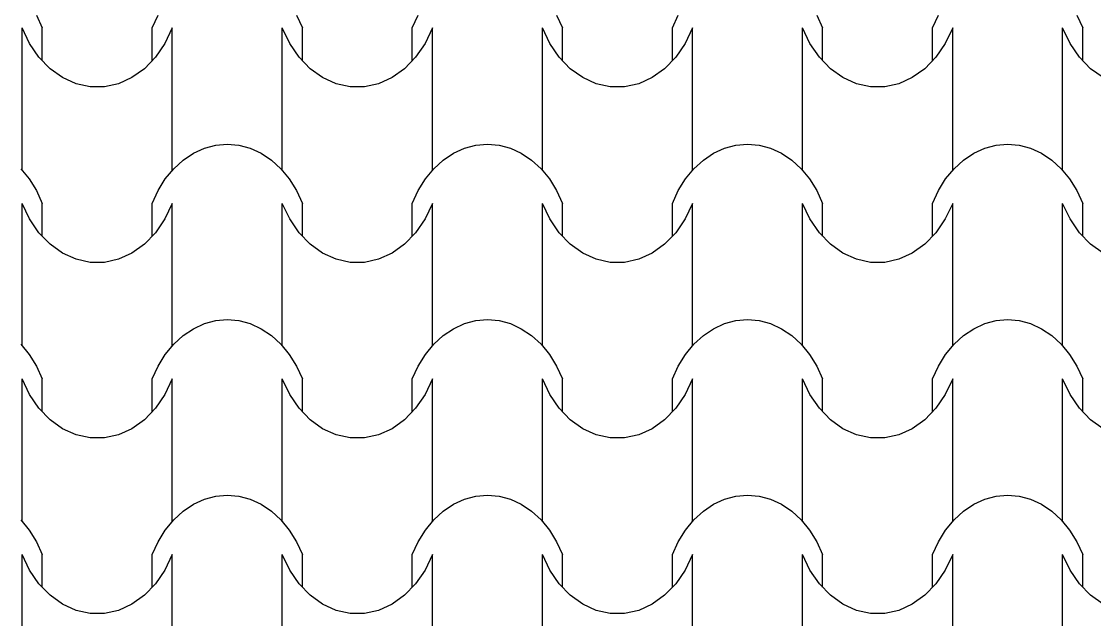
# Model space of a CAD drawing. Header units: millimetres. Extents: x 42452 to 2852333, y -419346 to 834876.
# Drawn here: x 2632202 to 2634989, y 670636 to 672191 of the extents above; entities that cross this region are included whole.
import ezdxf

# ---------------------------------------------------------------- set-up
doc = ezdxf.new("R2010")
doc.units = ezdxf.units.MM
doc.layers.add('memar', color=7, linetype='Continuous', lineweight=25)

msp = doc.modelspace()

# ---------------------------------------------------------------- linework, layer by layer
at = {"layer": 'memar', "color": 7, "linetype": 'Continuous', "lineweight": 25}
for p, q in [((2632241.23126, 672207.93715), (2632256.52068, 672174.69312)), ((2632542.04572, 672174.69312), (2632557.33514, 672207.93715)), ((2632916.79076, 672207.93715), (2632932.08017, 672174.69312)), ((2633217.60521, 672174.69312), (2633232.89463, 672207.93715)), ((2633592.35025, 672207.93715), (2633607.63967, 672174.69312)), ((2633893.16471, 672174.69312), (2633908.45412, 672207.93715)), ((2634267.90974, 672207.93715), (2634283.19916, 672174.69312)), ((2634568.7242, 672174.69312), (2634584.01362, 672207.93715)), ((2634943.46924, 672207.93715), (2634958.75866, 672174.69312)), ((2632204.26597, 671989.61943), (2632204.26597, 672174.69312)), ((2632223.58514, 672134.18392), (2632204.26597, 672174.69312)), ((2632256.52068, 672089.60912), (2632256.52068, 672174.69312)), ((2632542.04572, 672089.60912), (2632542.04572, 672174.69312)), ((2632594.30043, 672174.69312), (2632574.98126, 672134.18392)), ((2632594.30043, 671989.61943), (2632594.30043, 672174.69312)), ((2632879.82547, 671989.61943), (2632879.82547, 672174.69312)), ((2632899.14463, 672134.18392), (2632879.82547, 672174.69312)), ((2632932.08017, 672089.60912), (2632932.08017, 672174.69312)), ((2633217.60521, 672089.60912), (2633217.60521, 672174.69312)), ((2633269.85992, 672174.69312), (2633250.54076, 672134.18392)), ((2633269.85992, 671989.61943), (2633269.85992, 672174.69312)), ((2633555.38496, 671989.61943), (2633555.38496, 672174.69312)), ((2633574.70412, 672134.18392), (2633555.38496, 672174.69312)), ((2633607.63967, 672089.60912), (2633607.63967, 672174.69312)), ((2633893.16471, 672089.60912), (2633893.16471, 672174.69312)), ((2633945.41941, 672174.69312), (2633926.10025, 672134.18392)), ((2633945.41941, 671989.61943), (2633945.41941, 672174.69312)), ((2634230.94445, 671989.61943), (2634230.94445, 672174.69312)), ((2634250.26362, 672134.18392), (2634230.94445, 672174.69312)), ((2634283.19916, 672089.60912), (2634283.19916, 672174.69312)), ((2634568.7242, 672089.60912), (2634568.7242, 672174.69312)), ((2634620.97891, 672174.69312), (2634601.65974, 672134.18392)), ((2634620.97891, 671989.61943), (2634620.97891, 672174.69312)), ((2634906.50395, 671989.61943), (2634906.50395, 672174.69312)), ((2634925.82311, 672134.18392), (2634906.50395, 672174.69312)), ((2634958.75866, 672089.60912), (2634958.75866, 672174.69312)), ((2632248.00287, 672098.45398), (2632223.58514, 672134.18392)), ((2632574.98126, 672134.18392), (2632550.56353, 672098.45398)), ((2632923.56236, 672098.45398), (2632899.14463, 672134.18392)), ((2633250.54076, 672134.18392), (2633226.12302, 672098.45398)), ((2633599.12186, 672098.45398), (2633574.70412, 672134.18392)), ((2633926.10025, 672134.18392), (2633901.68252, 672098.45398)), ((2634274.68135, 672098.45398), (2634250.26362, 672134.18392)), ((2634601.65974, 672134.18392), (2634577.24201, 672098.45398)), ((2634950.24085, 672098.45398), (2634925.82311, 672134.18392)), ((2632276.8106, 672068.54016), (2632248.00287, 672098.45398)), ((2632550.56353, 672098.45398), (2632521.7558, 672068.54016)), ((2632952.37009, 672068.54016), (2632923.56236, 672098.45398)), ((2633226.12302, 672098.45398), (2633197.31529, 672068.54016)), ((2633627.92959, 672068.54016), (2633599.12186, 672098.45398)), ((2633901.68252, 672098.45398), (2633872.87479, 672068.54016)), ((2634303.48908, 672068.54016), (2634274.68135, 672098.45398)), ((2634577.24201, 672098.45398), (2634548.43428, 672068.54016)), ((2634979.04857, 672068.54016), (2634950.24085, 672098.45398)), ((2632309.17235, 672045.31051), (2632276.8106, 672068.54016)), ((2632344.14903, 672029.43914), (2632309.17235, 672045.31051)), ((2632489.39405, 672045.31051), (2632454.41737, 672029.43914)), ((2632521.7558, 672068.54016), (2632489.39405, 672045.31051)), ((2632984.73185, 672045.31051), (2632952.37009, 672068.54016)), ((2633019.70852, 672029.43914), (2632984.73185, 672045.31051)), ((2633164.95354, 672045.31051), (2633129.97687, 672029.43914)), ((2633197.31529, 672068.54016), (2633164.95354, 672045.31051)), ((2633660.29134, 672045.31051), (2633627.92959, 672068.54016)), ((2633695.26801, 672029.43914), (2633660.29134, 672045.31051)), ((2633840.51303, 672045.31051), (2633805.53636, 672029.43914)), ((2633872.87479, 672068.54016), (2633840.51303, 672045.31051)), ((2634335.85083, 672045.31051), (2634303.48908, 672068.54016)), ((2634370.82751, 672029.43914), (2634335.85083, 672045.31051)), ((2634516.07253, 672045.31051), (2634481.09585, 672029.43914)), ((2634548.43428, 672068.54016), (2634516.07253, 672045.31051)), ((2635011.41033, 672045.31051), (2634979.04857, 672068.54016)), ((2632380.72563, 672021.38662), (2632344.14903, 672029.43914)), ((2632399.2832, 672021.38662), (2632380.72563, 672021.38662)), ((2632417.84076, 672021.38662), (2632399.2832, 672021.38662)), ((2632454.41737, 672029.43914), (2632417.84076, 672021.38662)), ((2633056.28513, 672021.38662), (2633019.70852, 672029.43914)), ((2633074.84269, 672021.38662), (2633056.28513, 672021.38662)), ((2633093.40026, 672021.38662), (2633074.84269, 672021.38662)), ((2633129.97687, 672029.43914), (2633093.40026, 672021.38662)), ((2633731.84462, 672021.38662), (2633695.26801, 672029.43914)), ((2633750.40219, 672021.38662), (2633731.84462, 672021.38662)), ((2633768.95975, 672021.38662), (2633750.40219, 672021.38662)), ((2633805.53636, 672029.43914), (2633768.95975, 672021.38662)), ((2634407.40412, 672021.38662), (2634370.82751, 672029.43914)), ((2634425.96168, 672021.38662), (2634407.40412, 672021.38662)), ((2634444.51925, 672021.38662), (2634425.96168, 672021.38662)), ((2634481.09585, 672029.43914), (2634444.51925, 672021.38662)), ((2632204.26597, 671804.54575), (2632204.26597, 671989.61943)), ((2632594.30043, 671804.54575), (2632594.30043, 671989.61943)), ((2632879.82547, 671804.54575), (2632879.82547, 671989.61943)), ((2633269.85992, 671804.54575), (2633269.85992, 671989.61943)), ((2633555.38496, 671804.54575), (2633555.38496, 671989.61943)), ((2633945.41941, 671804.54575), (2633945.41941, 671989.61943)), ((2634230.94445, 671804.54575), (2634230.94445, 671989.61943)), ((2634620.97891, 671804.54575), (2634620.97891, 671989.61943)), ((2634906.50395, 671804.54575), (2634906.50395, 671989.61943)), ((2632622.38272, 671830.96161), (2632649.07174, 671848.94081)), ((2632649.07174, 671848.94081), (2632677.44781, 671862.03513)), ((2632677.44781, 671862.03513), (2632706.96686, 671869.9935)), ((2632706.96686, 671869.9935), (2632737.06295, 671872.66336)), ((2632737.06295, 671872.66336), (2632767.15903, 671869.9935)), ((2632767.15903, 671869.9935), (2632796.67809, 671862.03513)), ((2632796.67809, 671862.03513), (2632825.05415, 671848.94081)), ((2632825.05415, 671848.94081), (2632851.74318, 671830.96161)), ((2633297.94221, 671830.96161), (2633324.63123, 671848.94081)), ((2633324.63123, 671848.94081), (2633353.0073, 671862.03513)), ((2633353.0073, 671862.03513), (2633382.52636, 671869.9935)), ((2633382.52636, 671869.9935), (2633412.62244, 671872.66336)), ((2633412.62244, 671872.66336), (2633442.71852, 671869.9935)), ((2633442.71852, 671869.9935), (2633472.23758, 671862.03513)), ((2633472.23758, 671862.03513), (2633500.61364, 671848.94081)), ((2633500.61364, 671848.94081), (2633527.30267, 671830.96161)), ((2633973.5017, 671830.96161), (2634000.19073, 671848.94081)), ((2634000.19073, 671848.94081), (2634028.56679, 671862.03513)), ((2634028.56679, 671862.03513), (2634058.08585, 671869.9935)), ((2634058.08585, 671869.9935), (2634088.18193, 671872.66336)), ((2634088.18193, 671872.66336), (2634118.27802, 671869.9935)), ((2634118.27802, 671869.9935), (2634147.79707, 671862.03513)), ((2634147.79707, 671862.03513), (2634176.17314, 671848.94081)), ((2634176.17314, 671848.94081), (2634202.86216, 671830.96161)), ((2634649.0612, 671830.96161), (2634675.75022, 671848.94081)), ((2634675.75022, 671848.94081), (2634704.12629, 671862.03513)), ((2634704.12629, 671862.03513), (2634733.64534, 671869.9935)), ((2634733.64534, 671869.9935), (2634763.74143, 671872.66336)), ((2634763.74143, 671872.66336), (2634793.83751, 671869.9935)), ((2634793.83751, 671869.9935), (2634823.35657, 671862.03513)), ((2634823.35657, 671862.03513), (2634851.73263, 671848.94081)), ((2634851.73263, 671848.94081), (2634878.42166, 671830.96161)), ((2632597.89243, 671808.44225), (2632622.38272, 671830.96161)), ((2632851.74318, 671830.96161), (2632876.23346, 671808.44225)), ((2633273.45193, 671808.44225), (2633297.94221, 671830.96161)), ((2633527.30267, 671830.96161), (2633551.79295, 671808.44225)), ((2633949.01142, 671808.44225), (2633973.5017, 671830.96161)), ((2634202.86216, 671830.96161), (2634227.35245, 671808.44225)), ((2634624.57092, 671808.44225), (2634649.0612, 671830.96161)), ((2634878.42166, 671830.96161), (2634902.91194, 671808.44225)), ((2632200.67396, 671808.44225), (2632222.49595, 671781.81447)), ((2632576.07044, 671781.81447), (2632597.89243, 671808.44225)), ((2632876.23346, 671808.44225), (2632898.05545, 671781.81447)), ((2633251.62994, 671781.81447), (2633273.45193, 671808.44225)), ((2633551.79295, 671808.44225), (2633573.61494, 671781.81447)), ((2633927.18943, 671781.81447), (2633949.01142, 671808.44225)), ((2634227.35245, 671808.44225), (2634249.17443, 671781.81447)), ((2634602.74893, 671781.81447), (2634624.57092, 671808.44225)), ((2634902.91194, 671808.44225), (2634924.73393, 671781.81447)), ((2632222.49595, 671781.81447), (2632241.23126, 671751.58881)), ((2632557.33514, 671751.58881), (2632576.07044, 671781.81447)), ((2632898.05545, 671781.81447), (2632916.79076, 671751.58881)), ((2633232.89463, 671751.58881), (2633251.62994, 671781.81447)), ((2633573.61494, 671781.81447), (2633592.35025, 671751.58881)), ((2633908.45412, 671751.58881), (2633927.18943, 671781.81447)), ((2634249.17443, 671781.81447), (2634267.90974, 671751.58881)), ((2634584.01362, 671751.58881), (2634602.74893, 671781.81447)), ((2634924.73393, 671781.81447), (2634943.46924, 671751.58881)), ((2632241.23126, 671751.58881), (2632256.52068, 671718.34478)), ((2632542.04572, 671718.34478), (2632557.33514, 671751.58881)), ((2632916.79076, 671751.58881), (2632932.08017, 671718.34478)), ((2633217.60521, 671718.34478), (2633232.89463, 671751.58881)), ((2633592.35025, 671751.58881), (2633607.63967, 671718.34478)), ((2633893.16471, 671718.34478), (2633908.45412, 671751.58881)), ((2634267.90974, 671751.58881), (2634283.19916, 671718.34478)), ((2634568.7242, 671718.34478), (2634584.01362, 671751.58881)), ((2634943.46924, 671751.58881), (2634958.75866, 671718.34478)), ((2632204.26597, 671533.2711), (2632204.26597, 671718.34478)), ((2632223.58514, 671677.83558), (2632204.26597, 671718.34478)), ((2632256.52068, 671633.26079), (2632256.52068, 671718.34478)), ((2632542.04572, 671633.26079), (2632542.04572, 671718.34478)), ((2632594.30043, 671718.34478), (2632574.98126, 671677.83558)), ((2632594.30043, 671533.2711), (2632594.30043, 671718.34478)), ((2632879.82547, 671533.2711), (2632879.82547, 671718.34478)), ((2632899.14463, 671677.83558), (2632879.82547, 671718.34478)), ((2632932.08017, 671633.26079), (2632932.08017, 671718.34478)), ((2633217.60521, 671633.26079), (2633217.60521, 671718.34478)), ((2633269.85992, 671718.34478), (2633250.54076, 671677.83558)), ((2633269.85992, 671533.2711), (2633269.85992, 671718.34478)), ((2633555.38496, 671533.2711), (2633555.38496, 671718.34478)), ((2633574.70412, 671677.83558), (2633555.38496, 671718.34478)), ((2633607.63967, 671633.26079), (2633607.63967, 671718.34478)), ((2633893.16471, 671633.26079), (2633893.16471, 671718.34478)), ((2633945.41941, 671718.34478), (2633926.10025, 671677.83558)), ((2633945.41941, 671533.2711), (2633945.41941, 671718.34478)), ((2634230.94445, 671533.2711), (2634230.94445, 671718.34478)), ((2634250.26362, 671677.83558), (2634230.94445, 671718.34478)), ((2634283.19916, 671633.26079), (2634283.19916, 671718.34478)), ((2634568.7242, 671633.26079), (2634568.7242, 671718.34478)), ((2634620.97891, 671718.34478), (2634601.65974, 671677.83558)), ((2634620.97891, 671533.2711), (2634620.97891, 671718.34478)), ((2634906.50395, 671533.2711), (2634906.50395, 671718.34478)), ((2634925.82311, 671677.83558), (2634906.50395, 671718.34478)), ((2634958.75866, 671633.26079), (2634958.75866, 671718.34478)), ((2632248.00287, 671642.10565), (2632223.58514, 671677.83558)), ((2632574.98126, 671677.83558), (2632550.56353, 671642.10565)), ((2632923.56236, 671642.10565), (2632899.14463, 671677.83558)), ((2633250.54076, 671677.83558), (2633226.12302, 671642.10565)), ((2633599.12186, 671642.10565), (2633574.70412, 671677.83558)), ((2633926.10025, 671677.83558), (2633901.68252, 671642.10565)), ((2634274.68135, 671642.10565), (2634250.26362, 671677.83558)), ((2634601.65974, 671677.83558), (2634577.24201, 671642.10565)), ((2634950.24085, 671642.10565), (2634925.82311, 671677.83558)), ((2632276.8106, 671612.19182), (2632248.00287, 671642.10565)), ((2632550.56353, 671642.10565), (2632521.7558, 671612.19182)), ((2632952.37009, 671612.19182), (2632923.56236, 671642.10565)), ((2633226.12302, 671642.10565), (2633197.31529, 671612.19182)), ((2633627.92959, 671612.19182), (2633599.12186, 671642.10565)), ((2633901.68252, 671642.10565), (2633872.87479, 671612.19182)), ((2634303.48908, 671612.19182), (2634274.68135, 671642.10565)), ((2634577.24201, 671642.10565), (2634548.43428, 671612.19182)), ((2634979.04857, 671612.19182), (2634950.24085, 671642.10565)), ((2632309.17235, 671588.96217), (2632276.8106, 671612.19182)), ((2632521.7558, 671612.19182), (2632489.39405, 671588.96217)), ((2632984.73185, 671588.96217), (2632952.37009, 671612.19182)), ((2633197.31529, 671612.19182), (2633164.95354, 671588.96217)), ((2633660.29134, 671588.96217), (2633627.92959, 671612.19182)), ((2633872.87479, 671612.19182), (2633840.51303, 671588.96217)), ((2634335.85083, 671588.96217), (2634303.48908, 671612.19182)), ((2634548.43428, 671612.19182), (2634516.07253, 671588.96217)), ((2635011.41033, 671588.96217), (2634979.04857, 671612.19182)), ((2632344.14903, 671573.0908), (2632309.17235, 671588.96217)), ((2632380.72563, 671565.03828), (2632344.14903, 671573.0908)), ((2632454.41737, 671573.0908), (2632417.84076, 671565.03828)), ((2632489.39405, 671588.96217), (2632454.41737, 671573.0908)), ((2633019.70852, 671573.0908), (2632984.73185, 671588.96217)), ((2633056.28513, 671565.03828), (2633019.70852, 671573.0908)), ((2633129.97687, 671573.0908), (2633093.40026, 671565.03828)), ((2633164.95354, 671588.96217), (2633129.97687, 671573.0908)), ((2633695.26801, 671573.0908), (2633660.29134, 671588.96217)), ((2633731.84462, 671565.03828), (2633695.26801, 671573.0908)), ((2633805.53636, 671573.0908), (2633768.95975, 671565.03828)), ((2633840.51303, 671588.96217), (2633805.53636, 671573.0908)), ((2634370.82751, 671573.0908), (2634335.85083, 671588.96217)), ((2634407.40412, 671565.03828), (2634370.82751, 671573.0908)), ((2634481.09585, 671573.0908), (2634444.51925, 671565.03828)), ((2634516.07253, 671588.96217), (2634481.09585, 671573.0908)), ((2632399.2832, 671565.03828), (2632380.72563, 671565.03828)), ((2632417.84076, 671565.03828), (2632399.2832, 671565.03828)), ((2633074.84269, 671565.03828), (2633056.28513, 671565.03828)), ((2633093.40026, 671565.03828), (2633074.84269, 671565.03828)), ((2633750.40219, 671565.03828), (2633731.84462, 671565.03828)), ((2633768.95975, 671565.03828), (2633750.40219, 671565.03828)), ((2634425.96168, 671565.03828), (2634407.40412, 671565.03828)), ((2634444.51925, 671565.03828), (2634425.96168, 671565.03828)), ((2632204.26597, 671348.19741), (2632204.26597, 671533.2711)), ((2632594.30043, 671348.19741), (2632594.30043, 671533.2711)), ((2632879.82547, 671348.19741), (2632879.82547, 671533.2711)), ((2633269.85992, 671348.19741), (2633269.85992, 671533.2711)), ((2633555.38496, 671348.19741), (2633555.38496, 671533.2711)), ((2633945.41941, 671348.19741), (2633945.41941, 671533.2711)), ((2634230.94445, 671348.19741), (2634230.94445, 671533.2711)), ((2634620.97891, 671348.19741), (2634620.97891, 671533.2711)), ((2634906.50395, 671348.19741), (2634906.50395, 671533.2711)), ((2632649.07174, 671392.59247), (2632677.44781, 671405.68679)), ((2632677.44781, 671405.68679), (2632706.96686, 671413.64517)), ((2632706.96686, 671413.64517), (2632737.06295, 671416.31502)), ((2632737.06295, 671416.31502), (2632767.15903, 671413.64517)), ((2632767.15903, 671413.64517), (2632796.67809, 671405.68679)), ((2632796.67809, 671405.68679), (2632825.05415, 671392.59247)), ((2633324.63123, 671392.59247), (2633353.0073, 671405.68679)), ((2633353.0073, 671405.68679), (2633382.52636, 671413.64517)), ((2633382.52636, 671413.64517), (2633412.62244, 671416.31502)), ((2633412.62244, 671416.31502), (2633442.71852, 671413.64517)), ((2633442.71852, 671413.64517), (2633472.23758, 671405.68679)), ((2633472.23758, 671405.68679), (2633500.61364, 671392.59247)), ((2634000.19073, 671392.59247), (2634028.56679, 671405.68679)), ((2634028.56679, 671405.68679), (2634058.08585, 671413.64517)), ((2634058.08585, 671413.64517), (2634088.18193, 671416.31502)), ((2634088.18193, 671416.31502), (2634118.27802, 671413.64517)), ((2634118.27802, 671413.64517), (2634147.79707, 671405.68679)), ((2634147.79707, 671405.68679), (2634176.17314, 671392.59247)), ((2634675.75022, 671392.59247), (2634704.12629, 671405.68679)), ((2634704.12629, 671405.68679), (2634733.64534, 671413.64517)), ((2634733.64534, 671413.64517), (2634763.74143, 671416.31502)), ((2634763.74143, 671416.31502), (2634793.83751, 671413.64517)), ((2634793.83751, 671413.64517), (2634823.35657, 671405.68679)), ((2634823.35657, 671405.68679), (2634851.73263, 671392.59247)), ((2632597.89243, 671352.09391), (2632622.38272, 671374.61328)), ((2632622.38272, 671374.61328), (2632649.07174, 671392.59247)), ((2632825.05415, 671392.59247), (2632851.74318, 671374.61328)), ((2632851.74318, 671374.61328), (2632876.23346, 671352.09391)), ((2633273.45193, 671352.09391), (2633297.94221, 671374.61328)), ((2633297.94221, 671374.61328), (2633324.63123, 671392.59247)), ((2633500.61364, 671392.59247), (2633527.30267, 671374.61328)), ((2633527.30267, 671374.61328), (2633551.79295, 671352.09391)), ((2633949.01142, 671352.09391), (2633973.5017, 671374.61328)), ((2633973.5017, 671374.61328), (2634000.19073, 671392.59247)), ((2634176.17314, 671392.59247), (2634202.86216, 671374.61328)), ((2634202.86216, 671374.61328), (2634227.35245, 671352.09391)), ((2634624.57092, 671352.09391), (2634649.0612, 671374.61328)), ((2634649.0612, 671374.61328), (2634675.75022, 671392.59247)), ((2634851.73263, 671392.59247), (2634878.42166, 671374.61328)), ((2634878.42166, 671374.61328), (2634902.91194, 671352.09391)), ((2632200.67396, 671352.09391), (2632222.49595, 671325.46613)), ((2632576.07044, 671325.46613), (2632597.89243, 671352.09391)), ((2632876.23346, 671352.09391), (2632898.05545, 671325.46613)), ((2633251.62994, 671325.46613), (2633273.45193, 671352.09391)), ((2633551.79295, 671352.09391), (2633573.61494, 671325.46613)), ((2633927.18943, 671325.46613), (2633949.01142, 671352.09391)), ((2634227.35245, 671352.09391), (2634249.17443, 671325.46613)), ((2634602.74893, 671325.46613), (2634624.57092, 671352.09391)), ((2634902.91194, 671352.09391), (2634924.73393, 671325.46613)), ((2632222.49595, 671325.46613), (2632241.23126, 671295.24047)), ((2632557.33514, 671295.24047), (2632576.07044, 671325.46613)), ((2632898.05545, 671325.46613), (2632916.79076, 671295.24047)), ((2633232.89463, 671295.24047), (2633251.62994, 671325.46613)), ((2633573.61494, 671325.46613), (2633592.35025, 671295.24047)), ((2633908.45412, 671295.24047), (2633927.18943, 671325.46613)), ((2634249.17443, 671325.46613), (2634267.90974, 671295.24047)), ((2634584.01362, 671295.24047), (2634602.74893, 671325.46613)), ((2634924.73393, 671325.46613), (2634943.46924, 671295.24047)), ((2632241.23126, 671295.24047), (2632256.52068, 671261.99644)), ((2632542.04572, 671261.99644), (2632557.33514, 671295.24047)), ((2632916.79076, 671295.24047), (2632932.08017, 671261.99644)), ((2633217.60521, 671261.99644), (2633232.89463, 671295.24047)), ((2633592.35025, 671295.24047), (2633607.63967, 671261.99644)), ((2633893.16471, 671261.99644), (2633908.45412, 671295.24047)), ((2634267.90974, 671295.24047), (2634283.19916, 671261.99644)), ((2634568.7242, 671261.99644), (2634584.01362, 671295.24047)), ((2634943.46924, 671295.24047), (2634958.75866, 671261.99644)), ((2632204.26597, 671076.92276), (2632204.26597, 671261.99644)), ((2632223.58514, 671221.48724), (2632204.26597, 671261.99644)), ((2632256.52068, 671176.91245), (2632256.52068, 671261.99644)), ((2632542.04572, 671176.91245), (2632542.04572, 671261.99644)), ((2632594.30043, 671261.99644), (2632574.98126, 671221.48724)), ((2632594.30043, 671076.92276), (2632594.30043, 671261.99644)), ((2632879.82547, 671076.92276), (2632879.82547, 671261.99644)), ((2632899.14463, 671221.48724), (2632879.82547, 671261.99644)), ((2632932.08017, 671176.91245), (2632932.08017, 671261.99644)), ((2633217.60521, 671176.91245), (2633217.60521, 671261.99644)), ((2633269.85992, 671261.99644), (2633250.54076, 671221.48724)), ((2633269.85992, 671076.92276), (2633269.85992, 671261.99644)), ((2633555.38496, 671076.92276), (2633555.38496, 671261.99644)), ((2633574.70412, 671221.48724), (2633555.38496, 671261.99644)), ((2633607.63967, 671176.91245), (2633607.63967, 671261.99644)), ((2633893.16471, 671176.91245), (2633893.16471, 671261.99644)), ((2633945.41941, 671261.99644), (2633926.10025, 671221.48724)), ((2633945.41941, 671076.92276), (2633945.41941, 671261.99644)), ((2634230.94445, 671076.92276), (2634230.94445, 671261.99644)), ((2634250.26362, 671221.48724), (2634230.94445, 671261.99644)), ((2634283.19916, 671176.91245), (2634283.19916, 671261.99644)), ((2634568.7242, 671176.91245), (2634568.7242, 671261.99644)), ((2634620.97891, 671261.99644), (2634601.65974, 671221.48724)), ((2634620.97891, 671076.92276), (2634620.97891, 671261.99644)), ((2634906.50395, 671076.92276), (2634906.50395, 671261.99644)), ((2634925.82311, 671221.48724), (2634906.50395, 671261.99644)), ((2634958.75866, 671176.91245), (2634958.75866, 671261.99644)), ((2632248.00287, 671185.75731), (2632223.58514, 671221.48724)), ((2632574.98126, 671221.48724), (2632550.56353, 671185.75731)), ((2632923.56236, 671185.75731), (2632899.14463, 671221.48724)), ((2633250.54076, 671221.48724), (2633226.12302, 671185.75731)), ((2633599.12186, 671185.75731), (2633574.70412, 671221.48724)), ((2633926.10025, 671221.48724), (2633901.68252, 671185.75731)), ((2634274.68135, 671185.75731), (2634250.26362, 671221.48724)), ((2634601.65974, 671221.48724), (2634577.24201, 671185.75731)), ((2634950.24085, 671185.75731), (2634925.82311, 671221.48724)), ((2632276.8106, 671155.84348), (2632248.00287, 671185.75731)), ((2632550.56353, 671185.75731), (2632521.7558, 671155.84348)), ((2632952.37009, 671155.84348), (2632923.56236, 671185.75731)), ((2633226.12302, 671185.75731), (2633197.31529, 671155.84348)), ((2633627.92959, 671155.84348), (2633599.12186, 671185.75731)), ((2633901.68252, 671185.75731), (2633872.87479, 671155.84348)), ((2634303.48908, 671155.84348), (2634274.68135, 671185.75731)), ((2634577.24201, 671185.75731), (2634548.43428, 671155.84348)), ((2634979.04857, 671155.84348), (2634950.24085, 671185.75731)), ((2632309.17235, 671132.61384), (2632276.8106, 671155.84348)), ((2632521.7558, 671155.84348), (2632489.39405, 671132.61384)), ((2632984.73185, 671132.61384), (2632952.37009, 671155.84348)), ((2633197.31529, 671155.84348), (2633164.95354, 671132.61384)), ((2633660.29134, 671132.61384), (2633627.92959, 671155.84348)), ((2633872.87479, 671155.84348), (2633840.51303, 671132.61384)), ((2634335.85083, 671132.61384), (2634303.48908, 671155.84348)), ((2634548.43428, 671155.84348), (2634516.07253, 671132.61384)), ((2635011.41033, 671132.61384), (2634979.04857, 671155.84348)), ((2632344.14903, 671116.74246), (2632309.17235, 671132.61384)), ((2632489.39405, 671132.61384), (2632454.41737, 671116.74246)), ((2633019.70852, 671116.74246), (2632984.73185, 671132.61384)), ((2633164.95354, 671132.61384), (2633129.97687, 671116.74246)), ((2633695.26801, 671116.74246), (2633660.29134, 671132.61384)), ((2633840.51303, 671132.61384), (2633805.53636, 671116.74246)), ((2634370.82751, 671116.74246), (2634335.85083, 671132.61384)), ((2634516.07253, 671132.61384), (2634481.09585, 671116.74246)), ((2632380.72563, 671108.68994), (2632344.14903, 671116.74246)), ((2632399.2832, 671108.68994), (2632380.72563, 671108.68994)), ((2632417.84076, 671108.68994), (2632399.2832, 671108.68994)), ((2632454.41737, 671116.74246), (2632417.84076, 671108.68994)), ((2633056.28513, 671108.68994), (2633019.70852, 671116.74246)), ((2633074.84269, 671108.68994), (2633056.28513, 671108.68994)), ((2633093.40026, 671108.68994), (2633074.84269, 671108.68994)), ((2633129.97687, 671116.74246), (2633093.40026, 671108.68994)), ((2633731.84462, 671108.68994), (2633695.26801, 671116.74246)), ((2633750.40219, 671108.68994), (2633731.84462, 671108.68994)), ((2633768.95975, 671108.68994), (2633750.40219, 671108.68994)), ((2633805.53636, 671116.74246), (2633768.95975, 671108.68994)), ((2634407.40412, 671108.68994), (2634370.82751, 671116.74246)), ((2634425.96168, 671108.68994), (2634407.40412, 671108.68994)), ((2634444.51925, 671108.68994), (2634425.96168, 671108.68994)), ((2634481.09585, 671116.74246), (2634444.51925, 671108.68994)), ((2632204.26597, 670891.84907), (2632204.26597, 671076.92276)), ((2632594.30043, 670891.84907), (2632594.30043, 671076.92276)), ((2632879.82547, 670891.84907), (2632879.82547, 671076.92276)), ((2633269.85992, 670891.84907), (2633269.85992, 671076.92276)), ((2633555.38496, 670891.84907), (2633555.38496, 671076.92276)), ((2633945.41941, 670891.84907), (2633945.41941, 671076.92276)), ((2634230.94445, 670891.84907), (2634230.94445, 671076.92276)), ((2634620.97891, 670891.84907), (2634620.97891, 671076.92276)), ((2634906.50395, 670891.84907), (2634906.50395, 671076.92276)), ((2632677.44781, 670949.33845), (2632706.96686, 670957.29683)), ((2632706.96686, 670957.29683), (2632737.06295, 670959.96669)), ((2632737.06295, 670959.96669), (2632767.15903, 670957.29683)), ((2632767.15903, 670957.29683), (2632796.67809, 670949.33845)), ((2633353.0073, 670949.33845), (2633382.52636, 670957.29683)), ((2633382.52636, 670957.29683), (2633412.62244, 670959.96669)), ((2633412.62244, 670959.96669), (2633442.71852, 670957.29683)), ((2633442.71852, 670957.29683), (2633472.23758, 670949.33845)), ((2634028.56679, 670949.33845), (2634058.08585, 670957.29683)), ((2634058.08585, 670957.29683), (2634088.18193, 670959.96669)), ((2634088.18193, 670959.96669), (2634118.27802, 670957.29683)), ((2634118.27802, 670957.29683), (2634147.79707, 670949.33845)), ((2634704.12629, 670949.33845), (2634733.64534, 670957.29683)), ((2634733.64534, 670957.29683), (2634763.74143, 670959.96669)), ((2634763.74143, 670959.96669), (2634793.83751, 670957.29683)), ((2634793.83751, 670957.29683), (2634823.35657, 670949.33845)), ((2632622.38272, 670918.26494), (2632649.07174, 670936.24414)), ((2632649.07174, 670936.24414), (2632677.44781, 670949.33845)), ((2632796.67809, 670949.33845), (2632825.05415, 670936.24414)), ((2632825.05415, 670936.24414), (2632851.74318, 670918.26494)), ((2633297.94221, 670918.26494), (2633324.63123, 670936.24414)), ((2633324.63123, 670936.24414), (2633353.0073, 670949.33845)), ((2633472.23758, 670949.33845), (2633500.61364, 670936.24414)), ((2633500.61364, 670936.24414), (2633527.30267, 670918.26494)), ((2633973.5017, 670918.26494), (2634000.19073, 670936.24414)), ((2634000.19073, 670936.24414), (2634028.56679, 670949.33845)), ((2634147.79707, 670949.33845), (2634176.17314, 670936.24414)), ((2634176.17314, 670936.24414), (2634202.86216, 670918.26494)), ((2634649.0612, 670918.26494), (2634675.75022, 670936.24414)), ((2634675.75022, 670936.24414), (2634704.12629, 670949.33845)), ((2634823.35657, 670949.33845), (2634851.73263, 670936.24414)), ((2634851.73263, 670936.24414), (2634878.42166, 670918.26494)), ((2632597.89243, 670895.74557), (2632622.38272, 670918.26494)), ((2632851.74318, 670918.26494), (2632876.23346, 670895.74557)), ((2633273.45193, 670895.74557), (2633297.94221, 670918.26494)), ((2633527.30267, 670918.26494), (2633551.79295, 670895.74557)), ((2633949.01142, 670895.74557), (2633973.5017, 670918.26494)), ((2634202.86216, 670918.26494), (2634227.35245, 670895.74557)), ((2634624.57092, 670895.74557), (2634649.0612, 670918.26494)), ((2634878.42166, 670918.26494), (2634902.91194, 670895.74557)), ((2632200.67396, 670895.74557), (2632222.49595, 670869.11779)), ((2632576.07044, 670869.11779), (2632597.89243, 670895.74557)), ((2632876.23346, 670895.74557), (2632898.05545, 670869.11779)), ((2633251.62994, 670869.11779), (2633273.45193, 670895.74557)), ((2633551.79295, 670895.74557), (2633573.61494, 670869.11779)), ((2633927.18943, 670869.11779), (2633949.01142, 670895.74557)), ((2634227.35245, 670895.74557), (2634249.17443, 670869.11779)), ((2634602.74893, 670869.11779), (2634624.57092, 670895.74557)), ((2634902.91194, 670895.74557), (2634924.73393, 670869.11779)), ((2632222.49595, 670869.11779), (2632241.23126, 670838.89214)), ((2632557.33514, 670838.89214), (2632576.07044, 670869.11779)), ((2632898.05545, 670869.11779), (2632916.79076, 670838.89214)), ((2633232.89463, 670838.89214), (2633251.62994, 670869.11779)), ((2633573.61494, 670869.11779), (2633592.35025, 670838.89214)), ((2633908.45412, 670838.89214), (2633927.18943, 670869.11779)), ((2634249.17443, 670869.11779), (2634267.90974, 670838.89214)), ((2634584.01362, 670838.89214), (2634602.74893, 670869.11779)), ((2634924.73393, 670869.11779), (2634943.46924, 670838.89214)), ((2632241.23126, 670838.89214), (2632256.52068, 670805.64811)), ((2632542.04572, 670805.64811), (2632557.33514, 670838.89214)), ((2632916.79076, 670838.89214), (2632932.08017, 670805.64811)), ((2633217.60521, 670805.64811), (2633232.89463, 670838.89214)), ((2633592.35025, 670838.89214), (2633607.63967, 670805.64811)), ((2633893.16471, 670805.64811), (2633908.45412, 670838.89214)), ((2634267.90974, 670838.89214), (2634283.19916, 670805.64811)), ((2634568.7242, 670805.64811), (2634584.01362, 670838.89214)), ((2634943.46924, 670838.89214), (2634958.75866, 670805.64811)), ((2632204.26597, 670620.57442), (2632204.26597, 670805.64811)), ((2632223.58514, 670765.13891), (2632204.26597, 670805.64811)), ((2632256.52068, 670720.56411), (2632256.52068, 670805.64811)), ((2632542.04572, 670720.56411), (2632542.04572, 670805.64811)), ((2632594.30043, 670805.64811), (2632574.98126, 670765.13891)), ((2632594.30043, 670620.57442), (2632594.30043, 670805.64811)), ((2632879.82547, 670620.57442), (2632879.82547, 670805.64811)), ((2632899.14463, 670765.13891), (2632879.82547, 670805.64811)), ((2632932.08017, 670720.56411), (2632932.08017, 670805.64811)), ((2633217.60521, 670720.56411), (2633217.60521, 670805.64811)), ((2633269.85992, 670805.64811), (2633250.54076, 670765.13891)), ((2633269.85992, 670620.57442), (2633269.85992, 670805.64811)), ((2633555.38496, 670620.57442), (2633555.38496, 670805.64811)), ((2633574.70412, 670765.13891), (2633555.38496, 670805.64811)), ((2633607.63967, 670720.56411), (2633607.63967, 670805.64811)), ((2633893.16471, 670720.56411), (2633893.16471, 670805.64811)), ((2633945.41941, 670805.64811), (2633926.10025, 670765.13891)), ((2633945.41941, 670620.57442), (2633945.41941, 670805.64811)), ((2634230.94445, 670620.57442), (2634230.94445, 670805.64811)), ((2634250.26362, 670765.13891), (2634230.94445, 670805.64811)), ((2634283.19916, 670720.56411), (2634283.19916, 670805.64811)), ((2634568.7242, 670720.56411), (2634568.7242, 670805.64811)), ((2634620.97891, 670805.64811), (2634601.65974, 670765.13891)), ((2634620.97891, 670620.57442), (2634620.97891, 670805.64811)), ((2634906.50395, 670620.57442), (2634906.50395, 670805.64811)), ((2634925.82311, 670765.13891), (2634906.50395, 670805.64811)), ((2634958.75866, 670720.56411), (2634958.75866, 670805.64811)), ((2632248.00287, 670729.40897), (2632223.58514, 670765.13891)), ((2632574.98126, 670765.13891), (2632550.56353, 670729.40897)), ((2632923.56236, 670729.40897), (2632899.14463, 670765.13891)), ((2633250.54076, 670765.13891), (2633226.12302, 670729.40897)), ((2633599.12186, 670729.40897), (2633574.70412, 670765.13891)), ((2633926.10025, 670765.13891), (2633901.68252, 670729.40897)), ((2634274.68135, 670729.40897), (2634250.26362, 670765.13891)), ((2634601.65974, 670765.13891), (2634577.24201, 670729.40897)), ((2634950.24085, 670729.40897), (2634925.82311, 670765.13891)), ((2632276.8106, 670699.49515), (2632248.00287, 670729.40897)), ((2632550.56353, 670729.40897), (2632521.7558, 670699.49515)), ((2632952.37009, 670699.49515), (2632923.56236, 670729.40897)), ((2633226.12302, 670729.40897), (2633197.31529, 670699.49515)), ((2633627.92959, 670699.49515), (2633599.12186, 670729.40897)), ((2633901.68252, 670729.40897), (2633872.87479, 670699.49515)), ((2634303.48908, 670699.49515), (2634274.68135, 670729.40897)), ((2634577.24201, 670729.40897), (2634548.43428, 670699.49515)), ((2634979.04857, 670699.49515), (2634950.24085, 670729.40897)), ((2632309.17235, 670676.2655), (2632276.8106, 670699.49515)), ((2632344.14903, 670660.39413), (2632309.17235, 670676.2655)), ((2632489.39405, 670676.2655), (2632454.41737, 670660.39413)), ((2632521.7558, 670699.49515), (2632489.39405, 670676.2655)), ((2632984.73185, 670676.2655), (2632952.37009, 670699.49515)), ((2633019.70852, 670660.39413), (2632984.73185, 670676.2655)), ((2633164.95354, 670676.2655), (2633129.97687, 670660.39413)), ((2633197.31529, 670699.49515), (2633164.95354, 670676.2655)), ((2633660.29134, 670676.2655), (2633627.92959, 670699.49515)), ((2633695.26801, 670660.39413), (2633660.29134, 670676.2655)), ((2633840.51303, 670676.2655), (2633805.53636, 670660.39413)), ((2633872.87479, 670699.49515), (2633840.51303, 670676.2655)), ((2634335.85083, 670676.2655), (2634303.48908, 670699.49515)), ((2634370.82751, 670660.39413), (2634335.85083, 670676.2655)), ((2634516.07253, 670676.2655), (2634481.09585, 670660.39413)), ((2634548.43428, 670699.49515), (2634516.07253, 670676.2655)), ((2635011.41033, 670676.2655), (2634979.04857, 670699.49515)), ((2632380.72563, 670652.3416), (2632344.14903, 670660.39413)), ((2632399.2832, 670652.3416), (2632380.72563, 670652.3416)), ((2632417.84076, 670652.3416), (2632399.2832, 670652.3416)), ((2632454.41737, 670660.39413), (2632417.84076, 670652.3416)), ((2633056.28513, 670652.3416), (2633019.70852, 670660.39413)), ((2633074.84269, 670652.3416), (2633056.28513, 670652.3416)), ((2633093.40026, 670652.3416), (2633074.84269, 670652.3416)), ((2633129.97687, 670660.39413), (2633093.40026, 670652.3416)), ((2633731.84462, 670652.3416), (2633695.26801, 670660.39413)), ((2633750.40219, 670652.3416), (2633731.84462, 670652.3416)), ((2633768.95975, 670652.3416), (2633750.40219, 670652.3416)), ((2633805.53636, 670660.39413), (2633768.95975, 670652.3416)), ((2634407.40412, 670652.3416), (2634370.82751, 670660.39413)), ((2634425.96168, 670652.3416), (2634407.40412, 670652.3416)), ((2634444.51925, 670652.3416), (2634425.96168, 670652.3416)), ((2634481.09585, 670660.39413), (2634444.51925, 670652.3416))]:
    msp.add_line(p, q, dxfattribs=at)

doc.saveas('drawing.dxf')
